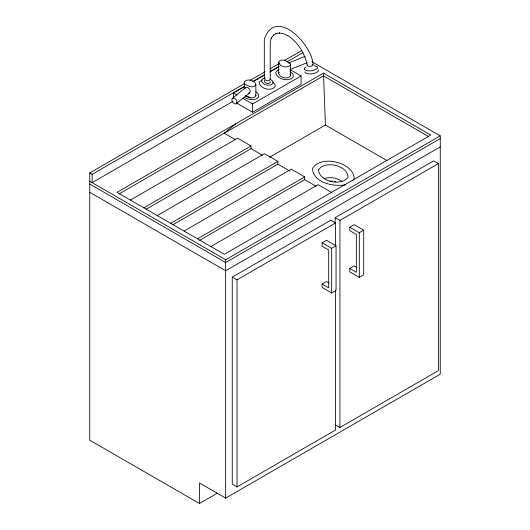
<?xml version="1.0" encoding="UTF-8"?>
<svg xmlns="http://www.w3.org/2000/svg" width="530" height="530" viewBox="0 0 530 530"><rect width="100%" height="100%" fill="white"/><g stroke="black" fill="none" stroke-linecap="round" stroke-linejoin="round"><path stroke-width="0.79" d="M307.327 65.621C304.982 53.517 298.006 42.055 287.465 35.437L287.836 35.662L283.371 33.675L279.131 32.959L279.668 33.019L275.925 33.609L276.435 33.45L273.334 35.298L273.732 34.934L271.413 37.968L271.625 37.478L270.227 41.479L270.227 79.639C268.935 81.646 264.616 80.653 264.311 78.288L264.311 39.352C275.54 5.876 312.786 45.315 313.051 64.773L313.044 65.051C311.706 66.429 308.838 66.873 307.327 65.621L307.546 65.044M255.864 84.807C253.36 89.133 247.477 85.555 244.463 83.866L244.032 82.104C246.616 78.096 255.261 80.083 255.864 84.807L255.864 95.824C253.678 99.382 248.053 97.884 245.257 95.751M264.311 78.288L264.887 77.585M278.674 62.103C279.754 59.638 283.099 59.877 285.306 60.288L290.493 63.938L290.513 64.806C287.929 68.82 279.277 66.826 278.674 62.103L278.674 73.114C279.277 77.844 287.929 79.831 290.513 75.816L290.493 63.938M278.674 73.114L279.065 72.338M353.146 180.253L354.166 178.206C353.377 162.101 320.147 154.455 312.475 168.686C313.495 183.049 333.9 186.944 345.5 184.831M232.59 98.216L245.748 87.39M236.234 103.8A3.339 2.107 54.9 0 0 235.081 98.699A3.339 2.107 54.9 0 0 231.915 100.528A3.339 2.107 54.9 0 0 236.234 103.8L249.385 92.975M264.887 80.341L264.311 81.037C264.616 83.402 268.935 84.396 270.227 82.388L270.015 81.507M235.863 123.715L224.203 133.202L235.499 139.721M306.082 66.985L304.366 68.31L304.412 69.615C308.301 71.908 314.144 71.086 317.53 68.178L317.483 66.866L314.27 65.68M217.313 493.178L199.432 503.5L89.749 440.178L89.749 172.952L244.257 83.747M249.981 80.441L265 71.769M270.008 68.88L279.303 63.507M284.312 60.619L301.484 50.708M89.749 172.952L92.134 174.324L243.78 86.774M253.075 81.408L264.523 74.796M270.247 71.497L278.826 66.541M286.697 61.997L303.147 52.496M233.478 97.918L233.478 92.962L244.178 86.787M252.744 81.845L264.868 74.843M269.863 71.961L279.131 66.608M233.048 101.303L92.134 182.658L92.134 174.324M242.667 98.269L252.558 103.979L301.06 75.969L301.06 84.23L252.558 112.234L236.307 102.853M323.485 73.127L117.011 192.337L224.303 254.281L430.784 135.07L323.485 73.127L325.427 125.027L387.072 160.623M119.151 193.847L323.485 75.883L428.637 136.588M130.42 200.075L237.612 138.191L251.028 145.935L251.028 148.685L145.975 209.337M143.835 207.82L251.028 145.935M157.244 215.564L264.437 153.673L277.852 161.418L277.852 164.174L172.8 224.826M269.624 157.251L325.427 125.027M170.66 223.309L277.852 161.418M184.069 231.053L291.261 169.163L304.677 176.907L304.677 179.657L199.624 240.309M197.485 238.791L304.677 176.907M210.894 246.536L318.086 184.652L331.502 192.39M89.749 181.28L225.661 259.746L440.251 135.852L440.251 374.207L225.661 498.101L199.432 482.956L199.432 503.5M440.251 138.608L225.661 262.502L89.749 184.036M440.251 146.87L225.661 270.764L89.749 192.297M335.51 289.804L335.51 430.035L237.023 486.898L232.253 484.142L232.253 277.104L330.746 220.242L335.51 222.991L335.51 245.264M335.165 222.64L335.165 217.684L433.659 160.822L438.429 163.578L438.429 370.616L339.935 427.478L335.165 424.729M232.253 277.104L237.023 279.86L335.51 222.991M335.165 217.684L339.935 220.44L438.429 163.578M322.121 284.073L328.699 287.869L328.699 250.027L322.121 246.231L322.121 242.813L326.506 240.282L336.046 245.787L336.046 290.46L331.654 292.997L322.121 287.485L322.121 284.073L326.506 281.536L329.137 283.06M349.774 268.471L356.352 272.268L356.352 234.432L349.774 230.63L349.774 227.218L354.159 224.68L363.699 230.186L363.699 274.865L359.313 277.395L349.774 271.89L349.774 268.471L354.159 265.941L356.133 267.08M322.121 242.813L331.654 248.318L336.046 245.787M349.774 227.218L359.313 232.723L363.699 230.186M288.525 63.004L305.035 56.319A3.365 1.742 64.7 0 0 304.439 57.108M279.072 69.675L277.442 70.338L275.719 72.438C276.62 79.533 289.592 82.514 293.474 76.492L292.818 73.849L289.963 71.371M262.264 80.123L259.746 81.58L259.223 82.627C260.038 89.06 271.804 91.763 275.322 86.304L274.726 83.906L272.639 82.017M289.923 69.688L307.175 62.699M324.095 178.782C329.905 176.397 336.921 177.795 341.936 181.366M264.927 78.301L262.502 78.963L261.356 80.361C261.952 85.091 270.605 87.079 273.188 83.064L272.751 81.302L270.85 79.652M329.845 181.214L332.727 181.075M334.284 181.353L335.775 181.843M245.874 95.546L250.789 97.878M244.582 97.566C248.722 99.7 256.07 101.402 258.825 96.5L258.17 93.85L255.871 91.763M312.501 64.309L313.051 64.773M311.726 61.652L440.251 135.852M290.466 69.854L301.06 75.969M233.478 92.962L237.016 95.002M251.028 148.685L262.323 155.204M277.852 164.174L289.85 171.104M304.677 179.657L315.966 186.182M290.076 74.054L290.493 74.955M270.015 78.758L270.227 79.639M318.245 69.914L318.285 71.225C314.906 74.134 309.056 74.955 305.167 72.663L304.916 72.034M255.851 94.956L255.864 95.824M359.313 232.723L359.313 277.395M339.935 220.44L339.935 427.478M331.654 248.318L331.654 292.997M252.558 103.979L252.558 112.234M244.463 83.866L244.463 88.59M237.023 279.86L237.023 486.898M225.661 259.746L225.661 498.101M244.986 88.96A3.339 2.107 54.9 0 1 247.344 87.364A3.339 2.107 54.9 0 1 250.107 90.915A3.339 2.107 54.9 0 1 248.232 93.128M318.616 169.732C318.941 181.611 341.711 186.706 348.025 177.159C347.7 165.28 324.93 160.192 318.616 169.732"/></g></svg>
